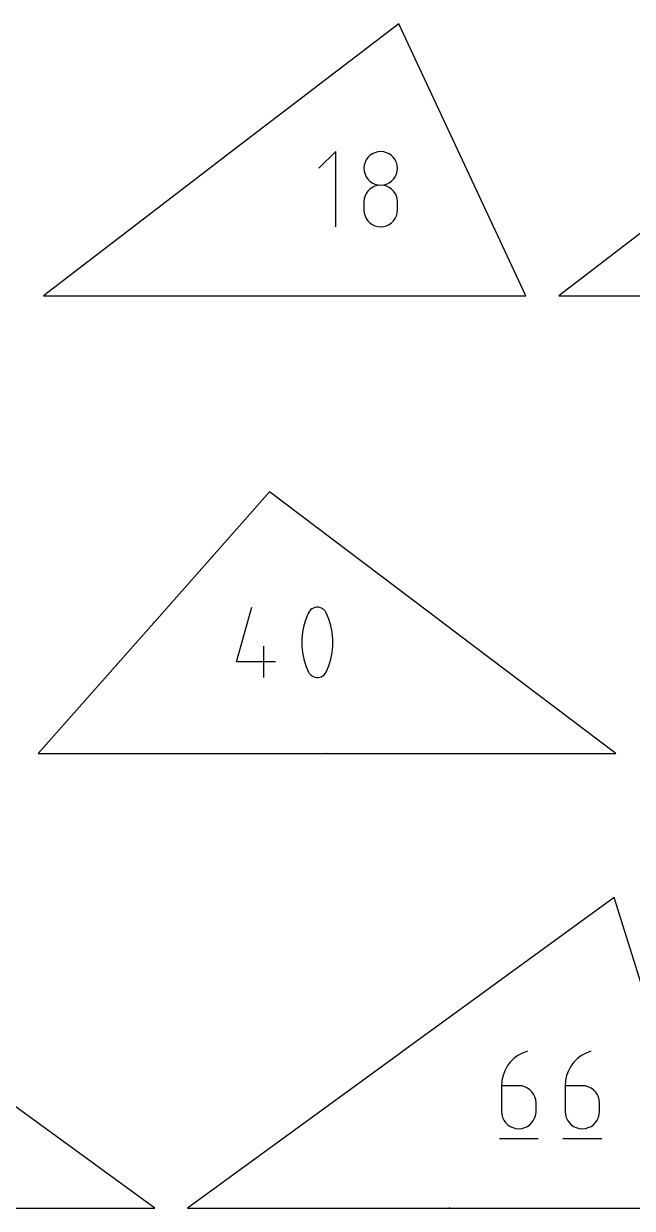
# Model space of a CAD drawing. Extents: x 0 to 500, y 0 to 1020.
# Drawn here: x 168.6 to 227.2, y 389.5 to 503.7 of the extents above; entities that cross this region are included whole.
import ezdxf

# ---------------------------------------------------------------- set-up
doc = ezdxf.new("R2010")
doc.units = 0

msp = doc.modelspace()

# ---------------------------------------------------------------- linework, layer by layer
at = {"layer": 'annotation', "color": 1}
for p, q in [((198.642176, 491.350821), (197.029041, 489.737231)), ((198.642176, 484.094673), (198.642176, 491.350821)), ((201.74236, 490.768491), (201.583262, 490.543832)), ((201.936663, 490.962641), (201.74236, 490.768491)), ((202.161591, 491.121672), (201.936663, 490.962641)), ((202.412563, 491.240974), (202.161591, 491.121672)), ((202.684999, 491.315936), (202.412563, 491.240974)), ((202.974318, 491.341948), (202.684999, 491.315936)), ((203.263637, 491.315936), (202.974318, 491.341948)), ((202.974318, 491.341948), (202.974318, 491.341948)), ((203.536073, 491.240974), (203.263637, 491.315936)), ((203.787045, 491.121672), (203.536073, 491.240974)), ((204.011973, 490.962641), (203.787045, 491.121672)), ((204.206276, 490.768491), (204.011973, 490.962641)), ((204.365374, 490.543832), (204.206276, 490.768491)), ((187.595703, 490.558148), (187.5951, 490.553586)), ((187.604603, 490.546532), (187.595703, 490.558148)), ((187.601442, 490.561581), (187.601369, 490.561031)), ((187.601369, 490.561031), (187.601391, 490.560475)), ((187.601391, 490.560475), (187.601508, 490.559927)), ((187.601607, 490.562112), (187.601442, 490.561581)), ((187.601508, 490.559927), (187.601723, 490.559398)), ((187.601862, 490.562611), (187.601607, 490.562112)), ((187.601723, 490.559398), (187.602037, 490.558902)), ((187.602206, 490.563065), (187.601862, 490.562611)), ((187.602037, 490.558902), (187.603026, 490.55761)), ((187.602637, 490.563461), (187.602206, 490.563065)), ((187.603133, 490.563775), (187.602637, 490.563461)), ((187.602637, 490.563461), (187.602637, 490.563461)), ((187.603026, 490.55761), (187.603026, 490.55761)), ((187.603026, 490.55761), (187.603424, 490.557178)), ((187.603661, 490.563989), (187.603133, 490.563775)), ((187.603424, 490.557178), (187.603878, 490.556833)), ((187.60421, 490.564106), (187.603661, 490.563989)), ((187.603878, 490.556833), (187.604378, 490.556577)), ((187.604765, 490.564127), (187.60421, 490.564106)), ((187.604378, 490.556577), (187.604908, 490.556412)), ((187.605314, 490.564054), (187.604765, 490.564127)), ((187.604908, 490.556412), (187.605458, 490.556339)), ((187.605845, 490.563888), (187.605314, 490.564054)), ((187.605458, 490.556339), (187.606013, 490.55636)), ((187.606344, 490.563632), (187.605845, 490.563888)), ((187.606013, 490.55636), (187.606562, 490.556477)), ((187.606799, 490.563287), (187.606344, 490.563632)), ((187.606562, 490.556477), (187.60709, 490.556691)), ((187.607196, 490.562855), (187.606799, 490.563287)), ((187.60709, 490.556691), (187.607584, 490.557004)), ((187.610164, 490.558981), (187.607196, 490.562855)), ((187.607196, 490.562855), (187.607196, 490.562855)), ((187.607584, 490.557004), (187.610164, 490.558981)), ((187.609748, 490.54817), (187.615556, 490.55262)), ((187.610707, 490.558154), (187.610164, 490.558981)), ((187.610246, 490.550856), (187.610773, 490.551696)), ((187.610246, 490.550856), (187.610246, 490.550856)), ((187.611117, 490.557273), (187.610707, 490.558154)), ((187.610773, 490.551696), (187.611166, 490.552587)), ((187.611394, 490.556354), (187.611117, 490.557273)), ((187.611166, 490.552587), (187.611424, 490.553512)), ((187.611538, 490.555411), (187.611394, 490.556354)), ((187.611424, 490.553512), (187.611548, 490.554459)), ((187.611548, 490.554459), (187.611538, 490.555411)), ((201.389004, 490.021431), (201.363004, 489.732908)), ((201.363004, 489.732908), (201.363004, 489.732908)), ((201.363004, 489.732908), (201.389019, 489.443032)), ((201.46395, 490.293275), (201.389004, 490.021431)), ((201.583262, 490.543832), (201.46395, 490.293275)), ((204.484686, 490.293275), (204.365374, 490.543832)), ((204.559632, 490.021431), (204.484686, 490.293275)), ((204.559617, 489.443032), (204.585632, 489.732908)), ((204.585632, 489.732908), (204.559632, 490.021431)), ((204.585632, 489.732908), (204.585632, 489.732908)), ((210.820741, 490.555864), (210.834004, 490.562048)), ((210.82306, 490.550891), (210.824434, 490.547945)), ((210.824434, 490.547945), (210.824434, 490.547945)), ((210.824434, 490.547945), (210.824728, 490.547439)), ((210.824728, 490.547439), (210.825097, 490.547005)), ((210.825097, 490.547005), (210.825529, 490.546648)), ((210.825529, 490.546648), (210.826011, 490.546373)), ((210.826011, 490.546373), (210.826532, 490.546183)), ((210.826532, 490.546183), (210.82708, 490.546084)), ((210.82708, 490.546084), (210.827641, 490.54608)), ((210.827641, 490.54608), (210.828203, 490.546176)), ((210.828203, 490.546176), (210.828755, 490.546375)), ((210.828755, 490.546375), (210.830222, 490.547059)), ((210.834004, 490.562048), (210.82968, 490.563621)), ((210.830222, 490.547059), (210.83073, 490.547354)), ((210.830222, 490.547059), (210.830222, 490.547059)), ((210.830417, 490.554321), (210.836323, 490.557075)), ((210.83179, 490.551376), (210.830417, 490.554321)), ((210.83073, 490.547354), (210.831164, 490.547723)), ((210.831164, 490.547723), (210.831521, 490.548155)), ((210.831521, 490.548155), (210.831795, 490.548637)), ((210.831989, 490.550825), (210.83179, 490.551376)), ((210.831795, 490.548637), (210.831984, 490.549157)), ((210.831984, 490.549157), (210.832082, 490.549703)), ((210.832085, 490.550263), (210.831989, 490.550825)), ((210.832082, 490.549703), (210.832085, 490.550263)), ((210.836323, 490.557075), (210.83907, 490.551184)), ((201.389019, 489.443032), (201.464002, 489.170132)), ((201.464002, 489.170132), (201.583363, 488.918782)), ((201.583363, 488.918782), (201.74251, 488.693556)), ((201.74251, 488.693556), (201.93685, 488.499025)), ((201.93685, 488.499025), (202.161793, 488.339763)), ((203.786843, 488.339763), (204.011786, 488.499025)), ((204.011786, 488.499025), (204.206126, 488.693556)), ((204.206126, 488.693556), (204.365273, 488.918782)), ((204.365273, 488.918782), (204.484634, 489.170132)), ((204.484634, 489.170132), (204.559617, 489.443032)), ((201.583262, 487.31999), (201.46395, 487.06872)), ((201.74236, 487.54516), (201.583262, 487.31999)), ((201.936663, 487.739653), (201.74236, 487.54516)), ((202.161591, 487.898892), (201.936663, 487.739653)), ((202.412563, 488.0183), (202.161591, 487.898892)), ((202.161793, 488.339763), (202.412746, 488.220342)), ((202.684999, 488.093301), (202.412563, 488.0183)), ((202.412746, 488.220342), (202.685118, 488.145337)), ((202.974318, 488.119319), (202.684999, 488.093301)), ((202.685118, 488.145337), (202.974318, 488.119319)), ((202.974318, 488.119319), (203.263518, 488.145337)), ((203.263637, 488.093316), (202.974318, 488.119319)), ((202.974318, 488.119319), (202.974318, 488.119319)), ((202.974318, 488.119319), (202.974318, 488.119319)), ((203.263518, 488.145337), (203.53589, 488.220342)), ((203.536073, 488.018352), (203.263637, 488.093316)), ((203.53589, 488.220342), (203.786843, 488.339763)), ((203.787045, 487.898993), (203.536073, 488.018352)), ((204.011973, 487.739802), (203.787045, 487.898993)), ((204.206276, 487.545347), (204.011973, 487.739802)), ((204.365374, 487.320192), (204.206276, 487.545347)), ((204.484686, 487.068903), (204.365374, 487.320192)), ((201.389004, 486.795925), (201.363004, 486.506184)), ((201.363004, 486.506184), (201.363004, 485.703485)), ((201.46395, 487.06872), (201.389004, 486.795925)), ((204.559632, 486.796045), (204.484686, 487.068903)), ((204.585632, 486.506184), (204.559632, 486.796045)), ((204.585632, 485.703485), (204.585632, 486.506184)), ((204.585632, 486.506184), (204.585632, 486.506184)), ((201.363004, 485.703485), (201.363004, 485.703485)), ((201.363004, 485.703485), (201.389019, 485.413764)), ((201.389019, 485.413764), (201.464002, 485.141283)), ((201.464002, 485.141283), (201.583363, 484.890538)), ((204.365273, 484.890538), (204.484634, 485.141283)), ((204.484634, 485.141283), (204.559617, 485.413764)), ((204.559617, 485.413764), (204.585632, 485.703485)), ((201.583363, 484.890538), (201.74251, 484.66603)), ((201.74251, 484.66603), (201.93685, 484.472254)), ((201.93685, 484.472254), (202.161793, 484.31371)), ((202.161793, 484.31371), (202.412746, 484.194895)), ((202.412746, 484.194895), (202.685118, 484.120308)), ((202.685118, 484.120308), (202.974318, 484.094446)), ((202.974318, 484.094446), (203.263518, 484.120308)), ((202.974318, 484.094446), (202.974318, 484.094446)), ((203.263518, 484.120308), (203.53589, 484.194895)), ((203.53589, 484.194895), (203.786843, 484.31371)), ((203.786843, 484.31371), (204.011786, 484.472254)), ((204.011786, 484.472254), (204.206126, 484.66603)), ((204.206126, 484.66603), (204.365273, 484.890538)), ((193.715154, 477.451082), (193.709125, 477.451082)), ((193.709523, 477.445032), (193.709464, 477.444219)), ((193.709464, 477.444219), (193.709464, 477.440197)), ((193.712141, 477.444219), (193.709464, 477.444219)), ((193.709464, 477.440197), (193.709464, 477.440197)), ((193.709464, 477.440197), (193.709507, 477.439716)), ((193.709507, 477.439716), (193.709631, 477.439262)), ((193.709696, 477.445814), (193.709523, 477.445032)), ((193.709631, 477.439262), (193.709829, 477.438845)), ((193.709975, 477.446554), (193.709696, 477.445814)), ((193.709829, 477.438845), (193.710093, 477.43847)), ((193.710354, 477.447243), (193.709975, 477.446554)), ((193.710093, 477.43847), (193.710416, 477.438147)), ((193.710825, 477.44787), (193.710354, 477.447243)), ((193.710416, 477.438147), (193.710789, 477.437882)), ((193.710789, 477.437882), (193.711207, 477.437684)), ((193.71138, 477.448427), (193.710825, 477.44787)), ((193.711207, 477.437684), (193.71166, 477.437559)), ((193.712013, 477.448904), (193.71138, 477.448427)), ((193.71166, 477.437559), (193.712141, 477.437516)), ((193.712716, 477.449289), (193.712013, 477.448904)), ((193.712622, 477.444176), (193.712141, 477.444219)), ((193.712141, 477.437516), (193.712622, 477.437559)), ((193.712141, 477.437516), (193.712141, 477.437516)), ((193.713075, 477.444051), (193.712622, 477.444176)), ((193.712622, 477.437559), (193.713075, 477.437684)), ((193.713481, 477.449575), (193.712716, 477.449289)), ((193.713492, 477.443853), (193.713075, 477.444051)), ((193.713075, 477.437684), (193.713492, 477.437882)), ((193.713481, 477.449575), (193.713481, 477.449575)), ((193.713866, 477.443588), (193.713492, 477.443853)), ((193.713492, 477.437882), (193.713866, 477.438147)), ((193.714189, 477.443265), (193.713866, 477.443588)), ((193.713866, 477.438147), (193.714189, 477.43847)), ((193.714453, 477.442891), (193.714189, 477.443265)), ((193.714189, 477.43847), (193.714453, 477.438845)), ((193.714651, 477.442473), (193.714453, 477.442891)), ((193.714453, 477.438845), (193.714651, 477.439262)), ((193.714776, 477.44202), (193.714651, 477.442473)), ((193.714651, 477.439262), (193.714776, 477.439716)), ((193.714819, 477.441538), (193.714776, 477.44202)), ((193.714776, 477.439716), (193.714819, 477.440197)), ((193.714819, 477.440197), (193.714819, 477.441538)), ((193.714819, 477.441538), (193.714819, 477.441538)), ((193.722022, 477.449575), (193.719341, 477.437516)), ((193.719341, 477.442886), (193.722022, 477.442886)), ((193.719341, 477.437516), (193.724703, 477.437516)), ((189.071708, 442.183765), (190.574032, 447.452517)), ((196.640381, 447.416247), (196.48843, 447.364003)), ((196.799435, 447.442195), (196.640381, 447.416247)), ((196.961981, 447.440647), (196.799435, 447.442195)), ((197.124413, 447.410404), (196.961981, 447.440647)), ((197.28312, 447.350266), (197.124413, 447.410404)), ((195.764117, 446.305335), (195.56934, 445.676905)), ((196.02382, 446.916054), (195.764117, 446.305335)), ((196.111275, 447.061489), (196.02382, 446.916054)), ((196.02382, 446.916054), (196.02382, 446.916054)), ((196.220268, 447.185425), (196.111275, 447.061489)), ((196.347189, 447.286663), (196.220268, 447.185425)), ((196.48843, 447.364003), (196.347189, 447.286663)), ((197.343876, 447.31834), (197.28312, 447.350266)), ((197.28312, 447.350266), (197.28312, 447.350266)), ((197.402177, 447.281668), (197.343876, 447.31834)), ((197.457739, 447.240541), (197.402177, 447.281668)), ((197.510281, 447.19525), (197.457739, 447.240541)), ((197.559518, 447.146084), (197.510281, 447.19525)), ((197.605168, 447.093333), (197.559518, 447.146084)), ((197.646946, 447.037289), (197.605168, 447.093333)), ((197.68457, 446.978241), (197.646946, 447.037289)), ((197.717757, 446.916479), (197.68457, 446.978241)), ((197.978719, 446.304502), (197.717757, 446.916479)), ((197.717757, 446.916479), (197.717757, 446.916479)), ((198.17444, 445.675127), (197.978719, 446.304502)), ((181.115315, 445.970656), (181.113542, 445.96865)), ((181.115667, 445.970988), (181.115315, 445.970656)), ((181.11606, 445.971245), (181.115667, 445.970988)), ((181.116485, 445.971426), (181.11606, 445.971245)), ((181.116931, 445.971531), (181.116485, 445.971426)), ((181.117386, 445.971559), (181.116931, 445.971531)), ((181.117841, 445.97151), (181.117386, 445.971559)), ((181.118284, 445.971382), (181.117841, 445.97151)), ((181.118705, 445.971176), (181.118284, 445.971382)), ((181.119328, 445.967108), (181.118439, 445.966104)), ((181.118439, 445.966104), (181.119328, 445.967108)), ((181.119092, 445.970891), (181.118705, 445.971176)), ((181.119425, 445.970539), (181.119092, 445.970891)), ((181.119092, 445.970891), (181.119092, 445.970891)), ((181.119328, 445.967108), (181.119614, 445.967498)), ((181.119679, 445.967441), (181.119328, 445.967108)), ((181.119328, 445.967108), (181.119328, 445.967108)), ((181.119682, 445.970146), (181.119425, 445.970539)), ((181.119614, 445.967498), (181.119821, 445.96792)), ((181.120072, 445.967698), (181.119679, 445.967441)), ((181.119864, 445.969721), (181.119682, 445.970146)), ((181.119821, 445.96792), (181.119949, 445.968364)), ((181.11997, 445.969275), (181.119864, 445.969721)), ((181.119949, 445.968364), (181.119998, 445.968819)), ((181.119998, 445.968819), (181.11997, 445.969275)), ((181.120497, 445.967879), (181.120072, 445.967698)), ((181.123626, 445.980076), (181.120074, 445.976059)), ((181.120943, 445.967984), (181.120497, 445.967879)), ((181.121398, 445.968012), (181.120943, 445.967984)), ((181.121853, 445.967962), (181.121398, 445.968012)), ((181.122296, 445.967835), (181.121853, 445.967962)), ((181.122717, 445.967629), (181.122296, 445.967835)), ((181.122565, 445.960672), (181.124338, 445.962678)), ((181.123105, 445.967343), (181.122717, 445.967629)), ((181.124109, 445.966455), (181.123105, 445.967343)), ((181.123105, 445.967343), (181.123105, 445.967343)), ((181.130884, 445.97008), (181.123626, 445.980076)), ((181.12444, 445.966105), (181.124109, 445.966455)), ((181.124338, 445.962678), (181.124625, 445.963067)), ((181.124338, 445.962678), (181.124338, 445.962678)), ((181.124696, 445.965713), (181.12444, 445.966105)), ((181.124625, 445.963067), (181.124832, 445.963489)), ((181.124877, 445.965288), (181.124696, 445.965713)), ((181.124832, 445.963489), (181.12496, 445.963933)), ((181.124982, 445.964843), (181.124877, 445.965288)), ((181.12496, 445.963933), (181.12501, 445.964388)), ((181.12501, 445.964388), (181.124982, 445.964843)), ((181.127649, 445.976519), (181.125873, 445.97451)), ((195.56934, 445.676905), (195.439489, 445.035774)), ((198.304921, 445.033367), (198.17444, 445.675127)), ((208.93625, 445.970159), (208.938387, 445.968543)), ((208.938387, 445.968543), (208.938387, 445.968543)), ((208.938387, 445.968543), (208.938797, 445.968287)), ((208.938797, 445.968287), (208.939234, 445.968113)), ((208.939234, 445.968113), (208.939687, 445.96802)), ((208.939687, 445.96802), (208.940144, 445.968005)), ((208.940144, 445.968005), (208.940596, 445.968068)), ((208.940596, 445.968068), (208.941032, 445.968207)), ((208.941032, 445.968207), (208.941442, 445.96842)), ((208.942422, 445.973882), (208.941352, 445.974691)), ((208.941352, 445.974691), (208.942422, 445.973882)), ((208.941442, 445.96842), (208.941813, 445.968705)), ((208.941813, 445.968705), (208.942137, 445.969062)), ((208.942137, 445.969062), (208.942946, 445.970132)), ((208.94278, 445.973557), (208.942422, 445.973882)), ((208.942422, 445.973882), (208.942422, 445.973882)), ((208.942422, 445.973882), (208.942832, 445.973626)), ((208.943067, 445.973184), (208.94278, 445.973557)), ((208.942832, 445.973626), (208.943269, 445.973452)), ((208.942946, 445.970132), (208.943201, 445.970541)), ((208.942946, 445.970132), (208.942946, 445.970132)), ((208.942956, 445.963199), (208.947768, 445.959562)), ((208.94328, 445.972774), (208.943067, 445.973184)), ((208.943201, 445.970541), (208.943374, 445.970977)), ((208.943269, 445.973452), (208.943722, 445.973359)), ((208.943419, 445.972338), (208.94328, 445.972774)), ((208.943374, 445.970977), (208.943467, 445.971428)), ((208.943482, 445.971886), (208.943419, 445.972338)), ((208.943467, 445.971428), (208.943482, 445.971886)), ((208.945653, 445.978156), (208.943516, 445.979772)), ((208.943722, 445.973359), (208.94418, 445.973344)), ((208.94418, 445.973344), (208.944632, 445.973408)), ((208.944632, 445.973408), (208.945069, 445.973547)), ((208.945069, 445.973547), (208.945479, 445.973761)), ((208.945226, 445.965039), (208.945212, 445.964581)), ((208.945212, 445.964581), (208.945275, 445.964128)), ((208.94532, 445.965492), (208.945226, 445.965039)), ((208.945275, 445.964128), (208.945413, 445.963691)), ((208.945494, 445.965929), (208.94532, 445.965492)), ((208.945413, 445.963691), (208.945626, 445.963281)), ((208.945479, 445.973761), (208.945852, 445.974048)), ((208.94575, 445.966339), (208.945494, 445.965929)), ((208.945626, 445.963281), (208.945913, 445.962909)), ((208.946011, 445.977831), (208.945653, 445.978156)), ((208.948168, 445.969538), (208.94575, 445.966339)), ((208.94575, 445.966339), (208.94575, 445.966339)), ((208.945852, 445.974048), (208.946177, 445.974407)), ((208.945913, 445.962909), (208.94627, 445.962584)), ((208.946298, 445.977458), (208.946011, 445.977831)), ((208.946177, 445.974407), (208.946432, 445.974815)), ((208.946177, 445.974407), (208.946177, 445.974407)), ((208.94627, 445.962584), (208.94627, 445.962584)), ((208.94627, 445.962584), (208.946681, 445.962328)), ((208.946511, 445.977048), (208.946298, 445.977458)), ((208.946432, 445.974815), (208.946605, 445.975251)), ((208.94665, 445.976612), (208.946511, 445.977048)), ((208.946605, 445.975251), (208.946698, 445.975703)), ((208.946713, 445.97616), (208.94665, 445.976612)), ((208.946681, 445.962328), (208.947117, 445.962154)), ((208.946698, 445.975703), (208.946713, 445.97616)), ((208.947117, 445.962154), (208.94757, 445.962061)), ((208.94757, 445.962061), (208.948028, 445.962047)), ((208.948028, 445.962047), (208.94848, 445.96211)), ((208.948707, 445.970153), (208.948168, 445.969538)), ((208.950305, 445.967923), (208.948168, 445.969538)), ((208.94848, 445.96211), (208.948917, 445.962249)), ((208.949318, 445.970674), (208.948707, 445.970153)), ((208.948917, 445.962249), (208.949327, 445.962463)), ((208.949988, 445.971097), (208.949318, 445.970674)), ((208.949327, 445.962463), (208.949699, 445.96275)), ((208.949699, 445.96275), (208.950024, 445.963109)), ((208.950707, 445.971419), (208.949988, 445.971097)), ((208.950024, 445.963109), (208.950829, 445.964173)), ((208.950664, 445.967598), (208.950305, 445.967923)), ((208.950951, 445.967226), (208.950664, 445.967598)), ((208.951462, 445.971637), (208.950707, 445.971419)), ((208.950829, 445.964173), (208.951085, 445.964583)), ((208.950829, 445.964173), (208.950829, 445.964173)), ((208.951164, 445.966816), (208.950951, 445.967226)), ((208.951085, 445.964583), (208.951259, 445.96502)), ((208.951304, 445.966381), (208.951164, 445.966816)), ((208.951259, 445.96502), (208.951353, 445.965472)), ((208.951367, 445.965929), (208.951304, 445.966381)), ((208.951353, 445.965472), (208.951367, 445.965929)), ((208.952243, 445.971747), (208.951462, 445.971637)), ((208.953036, 445.971746), (208.952243, 445.971747)), ((208.953832, 445.971631), (208.953036, 445.971746)), ((208.954618, 445.971397), (208.953832, 445.971631)), ((208.954618, 445.971397), (208.954618, 445.971397)), ((195.439489, 445.035774), (195.374563, 444.386954)), ((195.374563, 444.386954), (195.374563, 443.735455)), ((198.370161, 444.384232), (198.304921, 445.033367)), ((198.370161, 443.732733), (198.370161, 444.384232)), ((191.705872, 440.677618), (191.705872, 443.686513)), ((195.374563, 443.735455), (195.439489, 443.086289)), ((195.439489, 443.086289), (195.56934, 442.444466)), ((198.17444, 442.442687), (198.304921, 443.083881)), ((198.304921, 443.083881), (198.370161, 443.732733)), ((192.833464, 442.183765), (189.071708, 442.183765)), ((195.56934, 442.444466), (195.764117, 441.814997)), ((195.764117, 441.814997), (196.02382, 441.202893)), ((197.717757, 441.203318), (197.978719, 441.814163)), ((197.978719, 441.814163), (198.17444, 442.442687)), ((196.02382, 441.202893), (196.02382, 441.202893)), ((196.02382, 441.202893), (196.056886, 441.141254)), ((196.056886, 441.141254), (196.094232, 441.082501)), ((196.094232, 441.082501), (196.135701, 441.02681)), ((196.135701, 441.02681), (196.181135, 440.974361)), ((196.181135, 440.974361), (196.230378, 440.925332)), ((196.230378, 440.925332), (196.283271, 440.879901)), ((196.283271, 440.879901), (196.339657, 440.838247)), ((196.339657, 440.838247), (196.399379, 440.800548)), ((196.399379, 440.800548), (196.46228, 440.766981)), ((196.46228, 440.766981), (196.46228, 440.766981)), ((196.46228, 440.766981), (196.619738, 440.70812)), ((196.619738, 440.70812), (196.781223, 440.678876)), ((196.781223, 440.678876), (196.943086, 440.678059)), ((196.943086, 440.678059), (197.101676, 440.704474)), ((197.101676, 440.704474), (197.253343, 440.756931)), ((197.253343, 440.756931), (197.394435, 440.834236)), ((197.394435, 440.834236), (197.521301, 440.935197)), ((197.521301, 440.935197), (197.630292, 441.058622)), ((197.630292, 441.058622), (197.717757, 441.203318)), ((197.717757, 441.203318), (197.717757, 441.203318)), ((197.792407, 433.36204), (197.79237, 433.361579)), ((197.79237, 433.361579), (197.792412, 433.361123)), ((197.792372, 433.370976), (197.797729, 433.370976)), ((197.792527, 433.362495), (197.792407, 433.36204)), ((197.792412, 433.361123), (197.79253, 433.360682)), ((197.792731, 433.362934), (197.792527, 433.362495)), ((197.79253, 433.360682), (197.792721, 433.360265)), ((197.792721, 433.360265), (197.792983, 433.359884)), ((197.792736, 433.362943), (197.792731, 433.362934)), ((197.792731, 433.362934), (197.792731, 433.362934)), ((197.792741, 433.362952), (197.792736, 433.362943)), ((197.792746, 433.362961), (197.792741, 433.362952)), ((197.792751, 433.362969), (197.792746, 433.362961)), ((197.792756, 433.362977), (197.792751, 433.362969)), ((197.792762, 433.362985), (197.792756, 433.362977)), ((197.792767, 433.362992), (197.792762, 433.362985)), ((197.792773, 433.363), (197.792767, 433.362992)), ((197.792779, 433.363007), (197.792773, 433.363)), ((197.797729, 433.370976), (197.792779, 433.363007)), ((197.792779, 433.363007), (197.792779, 433.363007)), ((197.792983, 433.359884), (197.793312, 433.359549)), ((197.793312, 433.359549), (197.793705, 433.359269)), ((197.793705, 433.359269), (197.793705, 433.359269)), ((197.793705, 433.359269), (197.794145, 433.359068)), ((197.794145, 433.359068), (197.794601, 433.35895)), ((197.794601, 433.35895), (197.795062, 433.358914)), ((197.795062, 433.358914), (197.795518, 433.358956)), ((197.795518, 433.358956), (197.795959, 433.359075)), ((197.795959, 433.359075), (197.796375, 433.359266)), ((197.796375, 433.359266), (197.796756, 433.359529)), ((197.796756, 433.359529), (197.79709, 433.359859)), ((197.79709, 433.359859), (197.79737, 433.360255)), ((197.79737, 433.360255), (197.797721, 433.36093)), ((197.802297, 433.368784), (197.802253, 433.368302)), ((197.802253, 433.368302), (197.802253, 433.366967)), ((197.802253, 433.366967), (197.802253, 433.366967)), ((197.802253, 433.366967), (197.802297, 433.366486)), ((197.802297, 433.362085), (197.802253, 433.361603)), ((197.802253, 433.361603), (197.802253, 433.361603)), ((197.802253, 433.361603), (197.802297, 433.361124)), ((197.802421, 433.369236), (197.802297, 433.368784)), ((197.802297, 433.366486), (197.802421, 433.366032)), ((197.802421, 433.362539), (197.802297, 433.362085)), ((197.802297, 433.361124), (197.802421, 433.360672)), ((197.80262, 433.369653), (197.802421, 433.369236)), ((197.802421, 433.366032), (197.80262, 433.365614)), ((197.80262, 433.362957), (197.802421, 433.362539)), ((197.802421, 433.360672), (197.80262, 433.360255)), ((197.802884, 433.370027), (197.80262, 433.369653)), ((197.80262, 433.365614), (197.802884, 433.36524)), ((197.802884, 433.363331), (197.80262, 433.362957)), ((197.80262, 433.360255), (197.802884, 433.359882)), ((197.803207, 433.370349), (197.802884, 433.370027)), ((197.802884, 433.36524), (197.803207, 433.364917)), ((197.803207, 433.363655), (197.802884, 433.363331)), ((197.802884, 433.359882), (197.803207, 433.359559)), ((197.803581, 433.370612), (197.803207, 433.370349)), ((197.803207, 433.364917), (197.803581, 433.364652)), ((197.803581, 433.363919), (197.803207, 433.363655)), ((197.803207, 433.359559), (197.803581, 433.359295)), ((197.803998, 433.37081), (197.803581, 433.370612)), ((197.803581, 433.364652), (197.803998, 433.364454)), ((197.803998, 433.364118), (197.803581, 433.363919)), ((197.803581, 433.359295), (197.803998, 433.359096)), ((197.804451, 433.370934), (197.803998, 433.37081)), ((197.803998, 433.364454), (197.804451, 433.364329)), ((197.804451, 433.364243), (197.803998, 433.364118)), ((197.803998, 433.359096), (197.804451, 433.358972)), ((197.804932, 433.370977), (197.804451, 433.370934)), ((197.804451, 433.364329), (197.804932, 433.364286)), ((197.804932, 433.364286), (197.804451, 433.364243)), ((197.804451, 433.358972), (197.804932, 433.358928)), ((197.805413, 433.370934), (197.804932, 433.370977)), ((197.804932, 433.370977), (197.804932, 433.370977)), ((197.804932, 433.364286), (197.805413, 433.364329)), ((197.804932, 433.364286), (197.804932, 433.364286)), ((197.805413, 433.364243), (197.804932, 433.364286)), ((197.804932, 433.364286), (197.804932, 433.364286)), ((197.804932, 433.358928), (197.805413, 433.358972)), ((197.804932, 433.358928), (197.804932, 433.358928)), ((197.805866, 433.37081), (197.805413, 433.370934)), ((197.805413, 433.364329), (197.805866, 433.364454)), ((197.805866, 433.364118), (197.805413, 433.364243)), ((197.805413, 433.358972), (197.805866, 433.359096)), ((197.806283, 433.370612), (197.805866, 433.37081)), ((197.805866, 433.364454), (197.806283, 433.364652)), ((197.806283, 433.363919), (197.805866, 433.364118)), ((197.805866, 433.359096), (197.806283, 433.359295)), ((197.806657, 433.370349), (197.806283, 433.370612)), ((197.806283, 433.364652), (197.806657, 433.364917)), ((197.806657, 433.363655), (197.806283, 433.363919)), ((197.806283, 433.359295), (197.806657, 433.359559)), ((197.80698, 433.370027), (197.806657, 433.370349)), ((197.806657, 433.364917), (197.80698, 433.36524)), ((197.80698, 433.363331), (197.806657, 433.363655)), ((197.806657, 433.359559), (197.80698, 433.359882)), ((197.807244, 433.369653), (197.80698, 433.370027)), ((197.80698, 433.36524), (197.807245, 433.365615)), ((197.807244, 433.362957), (197.80698, 433.363331)), ((197.80698, 433.359882), (197.807245, 433.360255)), ((197.807443, 433.369236), (197.807244, 433.369653)), ((197.807443, 433.362539), (197.807244, 433.362957)), ((197.807245, 433.365615), (197.807443, 433.366032)), ((197.807245, 433.360255), (197.807443, 433.360672)), ((197.807567, 433.368784), (197.807443, 433.369236)), ((197.807443, 433.366032), (197.807567, 433.366486)), ((197.807567, 433.362085), (197.807443, 433.362539)), ((197.807443, 433.360672), (197.807567, 433.361124)), ((197.807611, 433.368302), (197.807567, 433.368784)), ((197.807567, 433.366486), (197.807611, 433.366967)), ((197.807611, 433.361603), (197.807567, 433.362085)), ((197.807567, 433.361124), (197.807611, 433.361603)), ((197.807611, 433.368302), (197.807611, 433.368302)), ((197.807611, 433.366967), (197.807611, 433.368302)), ((197.807611, 433.361603), (197.807611, 433.361603)), ((204.921452, 404.528815), (204.917119, 404.525661)), ((204.926379, 404.517494), (204.921452, 404.528815)), ((204.924611, 404.524476), (204.922445, 404.522899)), ((204.929439, 404.53463), (204.925106, 404.531476)), ((204.934367, 404.523309), (204.929439, 404.53463)), ((204.932599, 404.530291), (204.930432, 404.528714)), ((216.19745, 404.260948), (215.804966, 403.964972)), ((216.633556, 404.501039), (216.19745, 404.260948)), ((217.108809, 404.67923), (216.633556, 404.501039)), ((217.108809, 404.67923), (217.108809, 404.67923)), ((222.316918, 404.260948), (221.924434, 403.964972)), ((222.753025, 404.501039), (222.316918, 404.260948)), ((223.228277, 404.67923), (222.753025, 404.501039)), ((223.228277, 404.67923), (223.228277, 404.67923)), ((215.168773, 403.229426), (214.934019, 402.801887)), ((215.460581, 403.619126), (215.168773, 403.229426)), ((215.804966, 403.964972), (215.460581, 403.619126)), ((221.288241, 403.229426), (221.053487, 402.801887)), ((221.580049, 403.619126), (221.288241, 403.229426)), ((221.924434, 403.964972), (221.580049, 403.619126)), ((214.653576, 401.857354), (214.616842, 401.352391)), ((214.760794, 402.342525), (214.653576, 401.857354)), ((214.934019, 402.801887), (214.760794, 402.342525)), ((220.773044, 401.857354), (220.73631, 401.352391)), ((220.880262, 402.342525), (220.773044, 401.857354)), ((221.053487, 402.801887), (220.880262, 402.342525)), ((214.616842, 401.352391), (214.616842, 398.869325)), ((216.275811, 401.352391), (214.616842, 401.352391)), ((216.57418, 401.325764), (216.275811, 401.352391)), ((216.854936, 401.248971), (216.57418, 401.325764)), ((217.113407, 401.126642), (216.854936, 401.248971)), ((217.344926, 400.963409), (217.113407, 401.126642)), ((217.544821, 400.763902), (217.344926, 400.963409)), ((217.708424, 400.532754), (217.544821, 400.763902)), ((220.73631, 401.352391), (220.73631, 398.869325)), ((222.395279, 401.352391), (220.73631, 401.352391)), ((222.693649, 401.325764), (222.395279, 401.352391)), ((222.974404, 401.248971), (222.693649, 401.325764)), ((223.232876, 401.126642), (222.974404, 401.248971)), ((223.464394, 400.963409), (223.232876, 401.126642)), ((223.664289, 400.763902), (223.464394, 400.963409)), ((223.827892, 400.532754), (223.664289, 400.763902)), ((217.831064, 400.274594), (217.708424, 400.532754)), ((217.908073, 399.994054), (217.831064, 400.274594)), ((217.93478, 399.695765), (217.908073, 399.994054)), ((217.93478, 398.869325), (217.93478, 399.695765)), ((217.93478, 399.695765), (217.93478, 399.695765)), ((223.950532, 400.274594), (223.827892, 400.532754)), ((224.027541, 399.994054), (223.950532, 400.274594)), ((224.054248, 399.695765), (224.027541, 399.994054)), ((224.054248, 398.869325), (224.054248, 399.695765)), ((224.054248, 399.695765), (224.054248, 399.695765)), ((214.616842, 398.869325), (214.616842, 398.869325)), ((214.616842, 398.869325), (214.643626, 398.570892)), ((214.643626, 398.570892), (214.720828, 398.289964)), ((217.831064, 398.289964), (217.908073, 398.570892)), ((217.908073, 398.570892), (217.93478, 398.869325)), ((220.73631, 398.869325), (220.73631, 398.869325)), ((220.73631, 398.869325), (220.763095, 398.570892)), ((220.763095, 398.570892), (220.840296, 398.289964)), ((223.950532, 398.289964), (224.027541, 398.570892)), ((224.027541, 398.570892), (224.054248, 398.869325)), ((214.720828, 398.289964), (214.843719, 398.031243)), ((214.843719, 398.031243), (215.007572, 397.799429)), ((215.007572, 397.799429), (215.20766, 397.599223)), ((215.20766, 397.599223), (215.439256, 397.435325)), ((215.439256, 397.435325), (215.697631, 397.312435)), ((215.697631, 397.312435), (215.978058, 397.235254)), ((215.978058, 397.235254), (216.275811, 397.208483)), ((216.275811, 397.208483), (216.57418, 397.235254)), ((216.275811, 397.208483), (216.275811, 397.208483)), ((216.57418, 397.235254), (216.854936, 397.312435)), ((216.854936, 397.312435), (217.113407, 397.435325)), ((217.113407, 397.435325), (217.344926, 397.599223)), ((217.344926, 397.599223), (217.544821, 397.799429)), ((217.544821, 397.799429), (217.708424, 398.031243)), ((217.708424, 398.031243), (217.831064, 398.289964)), ((220.840296, 398.289964), (220.963187, 398.031243)), ((220.963187, 398.031243), (221.12704, 397.799429)), ((221.12704, 397.799429), (221.327129, 397.599223)), ((221.327129, 397.599223), (221.558724, 397.435325)), ((221.558724, 397.435325), (221.817099, 397.312435)), ((221.817099, 397.312435), (222.097527, 397.235254)), ((222.097527, 397.235254), (222.395279, 397.208483)), ((222.395279, 397.208483), (222.693649, 397.235254)), ((222.395279, 397.208483), (222.395279, 397.208483)), ((222.693649, 397.235254), (222.974404, 397.312435)), ((222.974404, 397.312435), (223.232876, 397.435325)), ((223.232876, 397.435325), (223.464394, 397.599223)), ((223.464394, 397.599223), (223.664289, 397.799429)), ((223.664289, 397.799429), (223.827892, 398.031243)), ((223.827892, 398.031243), (223.950532, 398.289964)), ((214.409061, 396.274639), (218.144435, 396.274639)), ((220.528529, 396.274639), (224.263903, 396.274639)), ((209.582094, 389.569382), (209.581978, 389.568225)), ((209.581978, 389.568225), (209.581978, 389.567063)), ((209.581978, 389.567063), (209.582094, 389.565905)), ((209.582327, 389.570526), (209.582094, 389.569382)), ((209.582094, 389.565905), (209.582327, 389.564761)), ((209.582676, 389.571647), (209.582327, 389.570526)), ((209.582327, 389.564761), (209.582676, 389.563638)), ((209.583141, 389.572736), (209.582676, 389.571647)), ((209.582676, 389.563638), (209.583141, 389.562547)), ((209.583297, 389.572994), (209.583141, 389.572736)), ((209.583141, 389.572736), (209.583141, 389.572736)), ((209.583141, 389.562547), (209.583141, 389.562547)), ((209.583141, 389.562547), (209.583201, 389.562437)), ((209.583201, 389.562437), (209.583268, 389.562331)), ((209.583268, 389.562331), (209.583342, 389.562231)), ((209.583492, 389.573214), (209.583297, 389.572994)), ((209.583342, 389.562231), (209.583424, 389.562137)), ((209.583424, 389.562137), (209.583511, 389.56205)), ((209.583718, 389.573394), (209.583492, 389.573214)), ((209.583511, 389.56205), (209.583605, 389.561969)), ((209.583605, 389.561969), (209.583704, 389.561895)), ((209.583704, 389.561895), (209.583808, 389.56183)), ((209.58397, 389.573532), (209.583718, 389.573394)), ((209.583808, 389.56183), (209.583917, 389.561773)), ((209.583917, 389.561773), (209.583917, 389.561773)), ((209.583917, 389.561773), (209.5842, 389.561666)), ((209.58424, 389.573626), (209.58397, 389.573532)), ((209.5842, 389.561666), (209.584489, 389.561612)), ((209.584523, 389.573673), (209.58424, 389.573626)), ((209.584489, 389.561612), (209.584779, 389.561609)), ((209.584812, 389.573671), (209.584523, 389.573673)), ((209.584779, 389.561609), (209.585063, 389.561655)), ((209.5851, 389.573619), (209.584812, 389.573671)), ((209.585063, 389.561655), (209.585334, 389.561749)), ((209.585381, 389.573514), (209.5851, 389.573619)), ((209.585334, 389.561749), (209.585586, 389.561887)), ((209.585381, 389.573514), (209.585381, 389.573514)), ((209.585493, 389.573454), (209.585381, 389.573514)), ((209.585599, 389.573387), (209.585493, 389.573454)), ((209.585586, 389.561887), (209.585812, 389.562067)), ((209.5857, 389.573313), (209.585599, 389.573387)), ((209.585794, 389.573232), (209.5857, 389.573313)), ((209.585882, 389.573144), (209.585794, 389.573232)), ((209.585812, 389.562067), (209.586007, 389.562288)), ((209.585963, 389.573051), (209.585882, 389.573144)), ((209.586037, 389.572952), (209.585963, 389.573051)), ((209.586007, 389.562288), (209.586163, 389.562548)), ((209.586104, 389.572847), (209.586037, 389.572952)), ((209.586163, 389.572737), (209.586104, 389.572847)), ((209.586626, 389.571645), (209.586163, 389.572737)), ((209.586163, 389.572737), (209.586163, 389.572737)), ((209.586163, 389.562548), (209.586626, 389.563637)), ((209.586163, 389.562548), (209.586163, 389.562548)), ((209.586973, 389.570523), (209.586626, 389.571645)), ((209.586626, 389.563637), (209.586973, 389.564758)), ((209.587205, 389.569378), (209.586973, 389.570523)), ((209.586973, 389.564758), (209.587205, 389.565901)), ((209.58732, 389.56822), (209.587205, 389.569378)), ((209.587205, 389.565901), (209.58732, 389.567058)), ((209.58732, 389.567058), (209.58732, 389.56822)), ((209.597555, 389.575184), (209.591513, 389.575184)), ((209.591913, 389.569122), (209.591853, 389.568307)), ((209.591853, 389.568307), (209.591853, 389.564278)), ((209.594536, 389.568307), (209.591853, 389.568307)), ((209.591853, 389.564278), (209.591853, 389.564278)), ((209.591853, 389.564278), (209.591896, 389.563795)), ((209.591896, 389.563795), (209.592021, 389.563341)), ((209.592086, 389.569905), (209.591913, 389.569122)), ((209.592021, 389.563341), (209.592219, 389.562922)), ((209.592366, 389.570647), (209.592086, 389.569905)), ((209.592219, 389.562922), (209.592484, 389.562547)), ((209.592745, 389.571337), (209.592366, 389.570647)), ((209.592484, 389.562547), (209.592807, 389.562223)), ((209.593217, 389.571966), (209.592745, 389.571337)), ((209.592807, 389.562223), (209.593182, 389.561958)), ((209.593182, 389.561958), (209.5936, 389.561759)), ((209.593774, 389.572524), (209.593217, 389.571966)), ((209.5936, 389.561759), (209.594054, 389.561634)), ((209.594408, 389.573001), (209.593774, 389.572524)), ((209.594054, 389.561634), (209.594536, 389.561591)), ((209.595112, 389.573388), (209.594408, 389.573001)), ((209.595018, 389.568264), (209.594536, 389.568307)), ((209.594536, 389.561591), (209.595018, 389.561634)), ((209.594536, 389.561591), (209.594536, 389.561591)), ((209.595472, 389.568139), (209.595018, 389.568264)), ((209.595018, 389.561634), (209.595472, 389.561759)), ((209.595879, 389.573674), (209.595112, 389.573388)), ((209.595889, 389.56794), (209.595472, 389.568139)), ((209.595472, 389.561759), (209.595889, 389.561958)), ((209.595879, 389.573674), (209.595879, 389.573674)), ((209.596264, 389.567675), (209.595889, 389.56794)), ((209.595889, 389.561958), (209.596264, 389.562223)), ((209.596588, 389.567352), (209.596264, 389.567675)), ((209.596264, 389.562223), (209.596588, 389.562547)), ((209.596853, 389.566977), (209.596588, 389.567352)), ((209.596588, 389.562547), (209.596853, 389.562922)), ((209.597051, 389.566558), (209.596853, 389.566977)), ((209.596853, 389.562922), (209.597051, 389.563341)), ((209.597176, 389.566104), (209.597051, 389.566558)), ((209.597051, 389.563341), (209.597176, 389.563795)), ((209.59722, 389.565621), (209.597176, 389.566104)), ((209.597176, 389.563795), (209.59722, 389.564278)), ((209.59722, 389.564278), (209.59722, 389.565621)), ((209.59722, 389.565621), (209.59722, 389.565621))]:
    msp.add_line(p, q, dxfattribs=at)
at = {"layer": 'boundary', "color": 5}
for p, q in [((204.715758, 503.666448), (187.623782, 490.570445)), ((210.818485, 490.578017), (204.715758, 503.666448)), ((187.583458, 490.539548), (170.491483, 477.443545)), ((187.588172, 490.575159), (187.583458, 490.539548)), ((187.623782, 490.570445), (187.588172, 490.575159)), ((210.852239, 490.565731), (210.818485, 490.578017)), ((210.839953, 490.531976), (210.852239, 490.565731)), ((216.94268, 477.443545), (210.839953, 490.531976)), ((237.209683, 490.539512), (220.11768, 477.443545)), ((170.491483, 477.443545), (193.691681, 477.443545)), ((193.691681, 477.443545), (193.717081, 477.418145)), ((193.717081, 477.418145), (193.742481, 477.443545)), ((193.742481, 477.443545), (216.94268, 477.443545)), ((220.11768, 477.443545), (243.317891, 477.443545)), ((192.269074, 458.575805), (181.139922, 445.989403)), ((208.925704, 445.985691), (192.269074, 458.575805)), ((181.106271, 445.951347), (169.977119, 433.364945)), ((181.139922, 445.989403), (181.104068, 445.9872)), ((181.104068, 445.9872), (181.106271, 445.951347)), ((208.961283, 445.990638), (208.925704, 445.985691)), ((208.96623, 445.955059), (208.961283, 445.990638)), ((225.622859, 433.364945), (208.96623, 445.955059)), ((169.977119, 433.364945), (197.774589, 433.364945)), ((197.774589, 433.364945), (197.799989, 433.339545)), ((197.799989, 433.339545), (197.825389, 433.364945)), ((197.825389, 433.364945), (225.622859, 433.364945)), ((225.473434, 419.482916), (204.947362, 404.540223)), ((230.128644, 404.549523), (225.473434, 419.482916)), ((181.205222, 389.567632), (160.679156, 404.510334)), ((204.906293, 404.510325), (184.380222, 389.567632)), ((204.911878, 404.545809), (204.906293, 404.510325)), ((204.947362, 404.540223), (204.911878, 404.545809)), ((156.021261, 389.567632), (181.205222, 389.567632)), ((184.380222, 389.567632), (209.564197, 389.567632)), ((209.564197, 389.567632), (209.589597, 389.542232)), ((209.589597, 389.542232), (209.614997, 389.567632)), ((209.614997, 389.567632), (234.798973, 389.567632))]:
    msp.add_line(p, q, dxfattribs=at)

doc.saveas('drawing.dxf')
